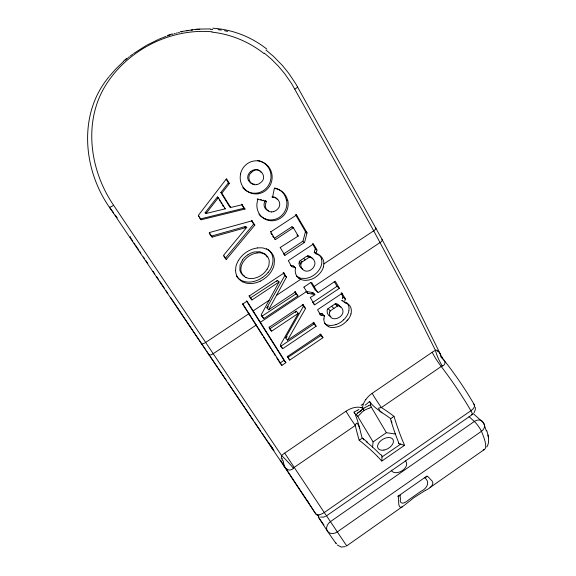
<?xml version="1.0" encoding="UTF-8"?>
<svg xmlns="http://www.w3.org/2000/svg" width="576" height="576" viewBox="0 0 576 576"><rect width="100%" height="100%" fill="white"/><g stroke="black" fill="none" stroke-linecap="round" stroke-linejoin="round"><path stroke-width="0.86" d="M300.809 264.73L300.809 265.025A4.99 4.615 -51.9 0 0 300.816 265.277A7.243 6.696 -52.2 0 0 302.27 268.841M300.823 264.571L301.003 263.426A2.11 1.958 -51.8 0 1 302.026 261.943M372.564 447.084L373.075 441.878L357.804 416.542L359.726 414.583M329.53 312.89C329.098 324.302 347.321 317.038 342.029 308.29A6.386 5.558 -45.1 0 0 338.098 305.762M348.898 310.644L348.955 310.27A10.49 9.187 -46.7 0 0 346.694 302.659M329.558 312.696L329.602 312.487A7.042 6.12 -47 0 1 329.695 312.12L329.962 311.249M299.095 263.297A3.917 3.593 -50.8 0 1 299.117 263.009A9.36 8.554 -51.3 0 1 299.232 262.354L299.347 261.734A1.814 1.663 -50.6 0 1 300.017 260.712L300.326 260.503A32.522 30.29 -53.3 0 0 300.946 260.122L302.17 259.33M324.302 316.411L324.41 315.893L322.308 315.547A22.73 19.699 -41.7 0 0 321.595 315.468L319.363 313.258A22.522 19.728 -43.1 0 1 320.062 313.358L322.164 313.704L321.926 314.813M348.847 310.896L348.574 312.062A13.896 12.154 -46.6 0 1 347.249 315.259L345.773 317.47A16.726 14.623 -46.7 0 1 344.966 318.442L343.67 319.788M323.971 318.881A13.687 11.815 -47.4 0 1 324.158 317.081L324.281 316.49M314.849 250.286L314.366 252.13A1.166 1.073 -52.8 0 1 314.244 252.382L316.008 253.836A1.21 1.123 -54.1 0 0 316.152 253.534L316.62 251.676M315.216 248.839L316.98 250.222L316.67 251.467M304.682 242.021L306.936 233.143L305.374 232.013A0.907 0.842 -55.7 0 0 305.309 231.365L295.978 215.431M315.108 249.264L314.95 249.876M305.374 232.013L303.07 240.862M342.929 296.726A0.814 0.713 -48.6 0 1 342.914 297.014L342.439 298.742M323.374 266.818L323.561 266.033A11.347 10.555 -52 0 0 323.611 265.802L323.698 265.32A11.765 10.958 -51.8 0 0 323.849 263.93L373.709 230.81L291.722 83.743L284.486 73.433L278.352 66.154L271.613 59.342L264.283 53.086M381.996 456.955L400.766 444.067A4.003 2.462 -29.3 0 1 398.938 443.462M350.928 313.934L351.295 312.106A10.411 9.022 -45.4 0 0 346.572 303.12M344.722 301.14L345.29 299.102L342.914 297.014M425.642 490.255C429.862 488.556 436.327 483.674 430.567 479.47C426.816 475.423 428.162 476.107 424.8 477.792M271.541 212.004A6.934 6.61 -60.9 0 1 266.292 201.773A1.613 1.541 -61.5 0 0 266.479 201.492L265.464 200.758M250.308 298.015L277.474 280.368L279.101 281.966L261.259 314.676L263.758 318.636L297.907 295.891L295.25 291.665M283.694 272.714L286.474 277.078L268.618 309.78L266.854 307.793L284.81 275.508L283.147 272.758M276.725 281.722L277.474 280.368M269.719 328.867L296.201 311.184L298.296 313.358L280.339 345.017L282.658 348.718L316.138 326.254L313.632 322.229M302.926 304.366L305.532 308.52L287.561 340.178L285.53 337.824L303.401 306.374L302.249 304.459M295.459 312.502L296.201 311.184M238.45 260.316L236.635 264.11A18.382 17.338 -46.1 0 0 235.886 266.846L235.577 270.504M267.134 269.237L268.423 266.616A13.356 12.6 -47 0 0 268.992 264.715L269.258 261.446A9.871 9.31 -47.3 0 0 264.859 254.225L261.871 253.087A13.414 12.643 -46.8 0 0 259.236 252.778L257.076 252.9M474.084 412.697L475.272 409.831L475.337 407.282M486.77 447.041C490.054 442.008 488.34 435.629 486.67 430.337M242.51 259.855L240.077 264.859L239.882 270.166A9.576 8.993 -45.7 0 0 242.935 275.04L244.411 275.976M365.89 399.391L364.637 401.35A17.647 13.198 -41.8 0 0 362.534 407.333A7.776 1.022 58.5 0 1 363.06 408.65L362.65 408.931A7.776 0.367 52.9 0 0 361.829 407.801L360.95 407.556M241.675 204.185L245.023 209.03L201.161 219.766L198.367 215.366L226.411 178.841M242.352 204.66L230.652 207.504L229.637 206.748L220.846 192.542L228.377 182.858L226.159 179.244M206.035 213.502L218.369 197.647L217.404 196.963L205.128 212.724L206.035 213.502L225.295 208.814L218.369 197.647M230.652 207.504L221.825 193.205L229.406 183.463L226.663 178.985M109.102 76.658C77.278 114.53 83.16 171.634 111.175 209.758L284.076 466.2A70.668 0.734 56.4 0 0 315.641 513.698A7.841 6.242 -36.5 0 0 319.226 515.952M268.15 272.354C273.672 266.335 275.429 255.254 268.308 249.732M109.591 76.039L115.855 68.897L123.516 61.546M251.618 220.334L254.822 225.086L226.31 259.445L223.632 255.218L246.737 227.362L245.606 226.433L211.198 236.153L210.521 235.087M347.746 319.882L347.004 320.731M244.649 227.592L245.606 226.433M225.295 258.372L253.649 224.158L251.374 220.428M346.982 320.76L345.751 322.013A18.202 15.638 -45.8 0 1 338.076 326.714L333.806 327.528A12.398 10.678 -46.1 0 1 328.558 326.686M360.036 414.252L361.181 413.05A27.504 22.378 -42.3 0 1 362.254 411.991L363.859 410.645A7.812 0.706 55.6 0 1 363.758 410.479L363.218 409.536M251.194 172.699C246.06 176.746 250.142 186.242 256.68 184.594M357.761 413.143L361.793 409.601A35.885 35.59 27.8 0 1 362.635 408.989L362.621 408.953M251.316 172.591C258.624 164.606 268.474 176.882 260.863 182.477A9.043 8.705 -68.6 0 1 257.263 184.464L256.882 184.55M357.559 413.323L356.119 414.634A6.595 2.21 73 0 1 354.046 412.106L357.271 410.35M250.567 171.698L250.178 172.044A9.569 9.238 -70 0 0 249.646 172.57A6.898 6.66 -70.5 0 0 248.494 180.655M405.216 504.59L414.187 497.455L425.39 490.399M366.646 403.934L369.576 401.544M404.69 505.037L346.687 545.897M123.545 61.063L126.785 58.32M366.206 404.309L365.126 405.209M125.129 60.149L127.598 58.111M392.479 417.348L390.427 419.126L391.954 422.546M128.434 57.442L129.276 56.779M130.126 56.124L132.703 54.194M409.097 499.586L420.473 491.638M408.6 499.954C406.318 501.768 401.263 505.822 400.068 500.724M312.588 243.972L313.013 244.289L288.302 260.647L291.622 266.522M133.574 53.561L146.326 45.461M392.659 417.226L393.962 416.318M427.039 475.985L398.016 496.26C399.499 498.924 397.058 509.357 402.206 507.031M430.078 487.512L484.315 449.525M330.019 311.126A0.929 0.814 -46.4 0 1 330.343 310.81L333.238 308.858M377.597 456.538A75.895 31.558 37.8 0 0 359.179 440.273A82.174 24.509 72.8 0 1 355.298 425.47A20.095 1.512 55.7 0 1 345.982 411.206L284.695 453.11L326.491 515.851L472.212 414.619M359.201 440.251L361.534 438.667M373.075 441.878L386.388 432.691L395.59 434.045M345.06 298.253L342.029 293.371L317.909 309.492A1.656 1.469 -46 0 0 317.671 309.665L317.599 309.83A1.332 1.181 -46.5 0 0 317.714 310.068L320.566 314.914A1.728 1.519 -45.8 0 0 321.394 315.432L321.602 315.454M355.298 425.47L294.214 467.395A3.499 3.406 -49.9 0 0 293.386 468.187A3.917 2.758 -57.8 0 1 292.126 469.332L290.167 470.052A9.706 6.401 -50.8 0 1 287.41 469.397L285.732 468.238A25.488 16.848 -43.1 0 1 284.033 466.25M365.911 399.398A19.339 14.515 -41.5 0 1 372.197 393.314L432.187 352.253A21.715 16.15 -45.5 0 1 435.449 350.338L404.69 288.742L373.709 230.81M332.474 305.676L335.095 303.926A1.022 0.9 -47.5 0 1 335.743 303.746L337.169 304.013A5.53 4.853 -46.8 0 1 338.386 304.654L339.077 305.302A7.956 6.991 -46.2 0 1 339.984 306.727M420.912 491.335C426.449 488.952 430.855 482.278 424.685 477.72M332.042 305.971L331.164 306.562M306.209 259.214C311.119 257.069 306.914 254.858 304.258 257.933M333.684 308.563L337.421 306.058A1.03 0.9 -47.2 0 1 338.076 305.878L335.743 303.746M287.258 356.191L287.503 356.486L320.796 334.102L322.949 337.738L289.742 360.086L288.31 358.344M276.797 357.934L280.022 363.031L284.004 360.353L285.883 362.686L281.887 365.378L280.836 364.054M287.698 357.545L320.854 335.563L322.949 337.738M302.573 259.056L303.811 258.235M304.286 260.496L305.755 259.517M285.53 337.824L287.172 336.722M287.561 340.178L313.913 322.51M280.678 346.334L313.963 324.014L316.138 326.254M304.085 260.633L302.652 261.569A32.537 30.535 -54.8 0 1 302.033 261.95L300.326 260.503M311.774 293.436L312.934 292.666L315.094 294.682L310.162 297.533M313.675 303.926L314.64 304.855L339.365 288.331L335.268 281.218L318.377 292.493L318.103 292.241M268.985 327.024L269.222 327.305L303.192 304.632M312.444 302.731L337.025 286.308L339.365 288.331M271.044 330.437L271.649 331.157L298.296 313.358M262.296 277.632L263.498 276.782A25.171 23.659 -46 0 0 268.164 272.362M242.69 303.739L249.034 313.618L205.582 342.482A4.277 1.526 -33.7 0 1 201.19 343.548M253.181 310.867L269.093 300.298M276.458 295.402L300.694 279.31L300.154 279.043M266.854 307.793L268.524 306.684M268.618 309.78L295.488 291.902M297.907 295.891L295.92 293.94L261.821 316.296M256.298 325.001L213.134 353.75A4.248 1.656 -33.9 0 1 208.699 354.701M260.417 322.258L306.626 291.47M314.086 286.502L380.146 242.496A4.169 1.591 -28.8 0 0 381.989 239.314L295.834 83.909L288.677 73.224L282.586 65.671L273.514 56.376L266.011 50.083M247.954 254.736L248.94 254.124A18.828 17.669 -45.8 0 1 254.534 251.935L259.949 251.777L264.679 253.829A9.562 8.978 -46.1 0 1 267.134 257.054M249.12 295.603L249.394 295.913L283.997 273.002M242.863 303.955L247.032 301.19L285.883 362.686M251.395 299.318L251.95 299.959L279.101 281.966M283.421 254.088L302.724 241.351A0.835 0.77 -54.1 0 0 302.947 241.128M285.235 255.175L304.322 242.575A0.842 0.785 -55.1 0 0 304.524 242.366M330.718 306.857L328.054 308.642L330.336 310.81M275.177 237.751L291.938 226.735L293.371 227.772L298.246 236.023L280.094 247.579M274.478 238.831L275.407 239.587L293.371 227.772M270.439 231.631L270.763 231.883L296.568 214.956L306.85 232.502L305.294 231.372M363.946 408.125L368.676 405.662M313.106 244.231L313.128 244.224A0.929 0.857 -54.2 0 0 313.322 244.094L313.106 243.929M146.959 45.115L157.961 39.65M358.956 409.435L357.523 410.22M368.921 405.547L370.649 404.676A6.588 3.233 36.9 0 0 369.562 401.486M268.243 249.955A14.191 13.378 -47.3 0 1 273.305 255.578A14.4 13.579 -47.3 0 1 274.428 260.086L274.133 264.607A18.482 17.446 -47.1 0 1 273.024 268.178L271.67 270.864A23.926 22.622 -46.9 0 1 266.717 276.826L266.594 276.934A27.684 26.201 -46.9 0 1 260.23 281.138L260.237 281.146M260.165 281.182L260.042 281.239A23.911 22.601 -46.6 0 1 252.706 283.414L248.789 283.5A18.418 17.388 -46.1 0 1 246.132 283.097L242.777 281.902M158.623 39.362L161.957 37.966M369.194 408.168L370.555 407.599A41.89 35.158 -44 0 0 371.376 407.239L386.388 432.691M368.921 408.276L366.595 409.241A17.813 14.558 -42 0 0 363.845 410.623M325.505 516.456L323.402 517.126L320.58 517.068M162.634 37.699L166.003 36.41M167.026 36.043L170.1 34.992M167.839 35.33L171.943 33.984M345.42 546.61L341.15 547.056L337.255 544.932M172.166 34.337L173.203 34.027M379.634 410.407L378.605 408.341A0.814 0.77 25.2 0 1 378.734 408.031L381.413 407.549L441.223 366.494A3.42 3.312 -74.3 0 1 442.224 366.034C444.586 365.609 445.752 362.772 444.456 360.756M335.916 324.547L334.26 324.994A19.757 17.294 -46.9 0 1 332.755 325.26L332.647 325.282A12.6 11.016 -46.5 0 1 325.289 324M442.224 366.034L442.289 366.012A19.829 6.005 62.7 0 1 435.449 350.338M174.24 33.718L175.284 33.422M246.737 227.362L212.148 237.096L211.673 236.628M209.232 232.603L252.194 220.781M176.328 33.134L177.372 32.861M178.423 32.594L179.474 32.335M229.637 206.748L230.364 206.568M199.584 217.865L200.282 218.952L243.929 208.246L245.023 209.03M205.128 212.724L206.338 212.429M181.231 31.932L182.635 31.615M180.281 31.716L197.381 29.081L210.406 28.937M186.89 30.802L188.316 30.564M191.167 30.146L192.6 29.966M272.491 197.626L274.334 188.417M257.342 247.903L261.49 247.817A18.338 17.287 -46.9 0 1 264.146 248.263L268.25 249.941M195.466 29.657L199.786 29.34M254.333 184.097L253.202 184.025M272.023 196.841L273.708 196.978A6.048 5.767 -61 0 1 275.278 197.582L275.767 197.899A7.38 7.042 -60.2 0 1 276.912 198.972M210.607 29.333L212.774 29.477M212.033 31.795C170.05 28.022 126.936 50.306 105.084 86.213C82.944 122.983 90.173 170.993 113.623 205.294L281.578 455.566A20.21 2.527 48.7 0 1 293.386 468.187M307.21 255.989A0.979 0.9 -51.8 0 1 307.858 255.823L309.298 256.126A5.695 5.22 -50.8 0 1 310.55 256.788L311.278 257.443M291.19 266.054L292.01 266.789L294.934 267.386A2.635 2.448 -50.2 0 1 295.25 267.451L295.481 267.718A2.65 2.462 -50.4 0 1 295.43 268.164L295.2 268.078M218.023 29.635L221.27 30.118M294.84 267.372L293.162 265.889L290.542 265.363M293.162 265.889L294.566 267.516M305.957 291.391L312.48 292.543L314.633 294.559L307.814 293.278M256.968 169.646L258.358 170.006A6.048 5.832 -70.1 0 1 260.1 171.079L261.432 172.742M224.51 30.715L227.736 31.414M266.515 201.427L257.17 199.094M263.124 200.182L263.671 200.304M257.674 198.965L258.221 199.087M260.395 199.57L261.482 199.814M341.971 300.463L342.677 300.643A11.074 9.691 -46.6 0 1 342.965 300.73M345.017 302.746L341.863 300.442M252.526 183.888L250.373 182.822L248.537 180.626M314.935 252.684L314.222 252.425M316.008 253.836L318.571 254.815M346.5 303.242L345.492 302.717M265.349 219.002L261.223 216.619M245.959 277.488L248.393 278.316A13.356 12.607 -46.2 0 0 250.315 278.582L253.174 278.46A19.246 18.194 -46.8 0 0 267.091 269.215M328.572 326.65L327.262 325.879A10.325 8.921 -47.5 0 1 323.813 318.902M318.73 254.887L319.399 255.262A10.649 9.828 -52.4 0 1 323.892 263.93M299.995 278.964L298.591 278.035M437.213 350.935L438.502 351.835M266.558 248.558L266.918 248.774M228.377 182.858L229.406 183.463M272.131 197.302C278.266 196.495 282.398 204.588 277.762 208.958A8.914 8.496 -61.1 0 1 273.341 211.651M266.306 201.78L265.111 201.017L264.226 203.198A6.343 6.048 -61.1 0 0 264.132 205.538A6.97 6.646 -61.3 0 0 266.22 209.527L268.15 210.679A6.898 6.574 -60.9 0 0 268.69 210.845M295.949 214.546L296.568 214.956M295.79 214.646L296.762 215.294M220.846 192.542L221.825 193.205M325.361 323.885L324.619 323.345M390.694 418.615A78.552 35.906 36.3 0 0 382.262 412.855L376.517 408.571A22.716 11.376 36.2 0 1 371.506 403.956L370.843 403.15M296.928 235.03L297.302 235.31M297.497 235.454L298.246 236.023M313.358 243.929L316.951 249.79M302.724 241.351L304.322 242.575M224.359 208.094L225.295 208.814M329.263 315.634L330.041 316.174A5.897 5.17 -47 0 0 330.883 316.548M253.649 224.158L254.822 225.086M314.366 252.13L316.152 253.534M362.693 438.343L367.445 442.123M307.858 255.823L309.607 257.249A0.986 0.914 -53 0 0 309.269 257.27M296.532 276.17L300.816 278.28L305.719 278.417A19.8 18.108 -50.9 0 0 307.138 278.158L308.923 277.661A18.173 16.596 -50.5 0 0 312.3 276.156C318.082 272.851 323.086 266.184 321.595 259.222M303.581 258.386L305.302 259.819M299.297 261.965L301.003 263.426M284.263 254.815L284.926 255.377L280.361 247.81M341.669 292.932L342.41 293.58M341.251 292.954L341.849 293.472M344.75 302.054L345.341 302.587M473.069 413.46L483.278 422.554A69.401 12.146 54.6 0 1 486.274 430.942M311.854 282.737L317.534 292.32M469.008 416.642L474.343 421.466A7.754 1.346 54.1 0 1 481.442 431.309A76.745 12.881 54.7 0 1 483.17 449.856M310.99 282.37L303.919 287.107M335.095 303.926L337.421 306.058M316.195 290.484L317.693 291.859M200.714 219.362L201.161 219.766M331.603 306.266L333.907 308.412M303.898 287.194L307.627 293.126M284.81 275.508L286.474 277.078M306.727 292.126L308.03 293.357M322.164 313.704L324.41 315.893M319.428 313.697L320.407 314.662M303.401 306.374L305.532 308.52M377.582 456.545L381.809 461.059L404.532 445.313L402.127 439.56A75.305 19.894 72.2 0 1 393.984 416.311A82.188 36.662 37.1 0 0 381.413 407.549A20.03 2.182 55.4 0 1 372.175 393.286M225.497 258.581L226.31 259.445M250.466 298.26L251.302 299.218M262.418 317.059L263.758 318.636M269.842 329.004L270.922 330.293M370.706 402.984L369.684 401.681M280.8 346.486L281.29 347.076M281.419 347.227L281.786 347.674M281.909 347.825L282.658 348.718M302.249 268.862C307.505 275.566 318.406 266.191 313.862 259.978A6.631 6.134 -52.1 0 0 309.636 257.112M280.253 363.319L280.598 363.758M439.69 353.11L440.568 354.391M113.609 212.846L109.418 207.144A4.565 0.713 -32.7 0 0 113.623 205.294M115.178 214.992L117.274 217.843M262.022 433.13L265.644 438.487M266.047 439.078L266.846 440.251M267.242 440.842L268.034 442.015M268.43 442.598L271.044 446.458M271.26 446.774L272.117 448.042L271.26 446.508M272.326 448.351L273.391 449.928M273.607 450.238L273.816 450.554A70.668 0.734 56.4 0 1 271.253 446.616M226.087 379.98L219.521 370.26M228.103 382.968L228.902 384.163M229.306 384.754L244.476 407.21M244.858 407.765L247.86 412.207M248.357 412.942L253.354 420.329M254.614 422.186L255.859 424.037M256.277 424.649L260.798 431.33M200.686 342.302L202.45 344.916M202.889 345.564L205.942 350.1M206.806 351.389L209.398 355.226M210.247 356.501L214.502 362.808M214.92 363.434L217.858 367.79M218.275 368.41L219.11 369.641M153.043 271.332L154.778 273.931M156.521 276.523L158.249 279.108M143.417 256.961L144.295 258.271M146.052 260.892L147.802 263.513M130.176 237.168L131.501 239.155M131.947 239.818L132.833 241.142M134.158 243.122L135.043 244.447M135.929 245.765L137.254 247.745M137.693 248.407L138.571 249.725M139.457 251.042L140.774 253.015M326.462 515.693L346.68 545.875L346.486 545.558M236.369 275.918C239.94 281.664 247.68 283.126 253.843 281.455A25.006 23.486 -45.9 0 0 262.058 277.769M273.47 450.022L273.787 450.497L272.491 448.517M273.168 449.546L272.563 448.61M308.138 502.027L315.641 513.698A7.841 3.924 -35.2 0 0 324.259 512.532L470.887 410.731A7.704 3.78 -28.5 0 0 473.832 403.963A69.401 12.146 54.6 0 0 442.174 357.84L410.652 293.825L381.989 239.314M249.034 313.618L281.887 365.378M198.374 215.95L198.893 216.77M209.326 233.208L209.837 234.014M210.01 234.281L210.348 234.814M242.705 304.236L246.47 310.154M246.888 310.81L253.498 321.206M253.908 321.847L256.356 325.706M256.759 326.34L258.386 328.896M258.79 329.537L262.649 335.621M263.614 337.133L265.522 340.15M209.405 232.776L212.148 237.096M249.394 295.913L251.95 299.959M223.74 255.946L224.237 256.73M224.402 256.99L225.23 258.3M246.427 300.83L284.004 360.353M266.004 340.898L268.373 344.642M268.848 345.391L270.734 348.365M271.67 349.848L273.082 352.066M274.01 353.534L275.407 355.745M249.062 296.028L249.998 297.518M269.222 327.305L271.649 331.157M261.209 315.331L261.67 316.051M269.273 328.154L269.568 328.63M272.268 448.142L271.411 446.767M287.503 356.486L289.742 360.086M217.404 196.963L218.268 198.353M219.139 199.742L220.003 201.132M220.86 202.522L221.724 203.904M222.581 205.286L223.438 206.669M241.61 204.444L243.929 208.246M271.13 446.321L270.59 445.421M270.763 231.883L275.407 239.587M270.907 233.258L271.195 233.734M271.483 234.209L271.771 234.691M272.628 236.117L272.916 236.592M294.602 291.744L295.92 293.94M273.197 237.067L273.485 237.542M313.121 322.61L313.963 324.014M310.428 297.792L314.64 304.855M320.033 334.188L320.854 335.563M291.938 226.735L292.543 227.758M315.454 290.477L310.781 282.535M270.662 445.5L270.958 446.004M312.631 244.001L315.187 248.429M269.568 443.671L269.813 444.11M334.253 281.491L337.025 286.308M341.194 293.551L342.734 296.258M363.132 409.37L363.017 409.154A7.855 0.713 55.6 0 1 362.88 408.895M354.053 412.092L354.816 413.64M362.801 408.744L362.347 407.894A7.776 0.698 55.7 0 0 362.232 407.686M355.32 414.756L355.421 414.986A22.817 7.819 73.4 0 1 357.754 421.438L359.683 428.278M441.72 356.674L442.166 357.826M487.98 435.046L488.462 437.717M400.082 495.554L400.529 500.126M281.246 458.95L281.578 455.566A22.176 16.668 -35.3 0 1 284.695 453.118M400.061 495.101A5.227 2.477 34.8 0 1 397.922 496.102M335.945 542.916A70.668 0.734 56.4 0 1 327.442 531.151L319.183 518.321A7.567 6.422 -38.1 0 1 318.276 515.563M269.813 444.398A70.668 0.734 56.4 0 1 268.891 442.98M323.705 524.513A48.456 0.504 56.4 0 1 319.183 518.321A7.56 6.005 -36.5 0 1 318.341 515.729M308.599 502.322A7.668 6.163 -36.3 0 1 307.67 501.3A48.456 0.504 56.4 0 1 280.49 460.21M318.233 515.815A7.128 5.666 -36.5 0 1 317.822 515.066M405.23 460.922A8.532 5.443 -30.6 0 1 402.206 470.671A8.532 5.443 -30.6 0 1 391.27 470.153M361.548 410.681A29.628 8.762 -33.8 0 1 357.71 412.747M362.729 404.05A29.642 3.643 -38.6 0 1 361.145 405.324M363.038 408.622A36.05 35.222 29.5 0 1 363.924 408.089M346.025 411.278A18.454 13.846 -39.2 0 1 361.001 407.455M355.334 425.484A7.416 6.343 83.3 0 1 355.687 424.354L356.465 423.259A0.878 0.77 78.3 0 1 356.94 423.209L358.186 424.541L359.705 428.35A78.502 24.358 73.5 0 0 362.189 438.242M432.187 352.253A19.879 3.694 54.8 0 0 441.223 366.494A76.745 12.881 54.7 0 1 470.887 410.731A7.819 1.39 54.2 0 1 471.463 414.475M381.895 412.812A24.026 23.292 19.6 0 1 379.454 410.566M371.311 407.045A6.826 3.312 36.8 0 1 370.836 405.965M370.75 405.842A6.703 3.312 36 0 1 370.634 404.806M391.09 421.042A70.582 20.03 73 0 0 398.441 442.051A4.442 2.75 -29.8 0 0 398.542 442.807M356.767 415.087A6.833 2.318 73.7 0 1 357.818 416.47M440.1 354.773A53.777 29.599 -45 0 1 441.007 357.185M438.674 351.706A28.267 15.847 -32.7 0 1 439.704 353.095M435.802 350.035A8.035 4.169 -19.8 0 1 437.429 350.82M441.806 358.063A23.141 14.256 -12.5 0 1 444.319 360.814M282.384 460.75A27.792 14.213 -49.5 0 1 282.226 458.33M284.422 465.934A52.769 28.994 -41 0 1 283.248 460.742M381.902 457.157A5.918 1.656 -86.9 0 1 381.744 460.958M404.654 445.421A5.897 0.994 19 0 1 400.615 444.089M307.67 501.3A7.668 3.233 -35 0 1 307.483 500.839M473.832 403.963A7.668 6.055 -47.1 0 1 474.444 406.26M297.446 86.674A4.471 0.677 -30.8 0 1 294.934 89.114M356.292 414.756A6.718 2.268 73.4 0 1 356.659 415.051M362.182 438.034A4.594 1.541 73.8 0 1 363.816 439.92M366.127 441.619A71.071 30.816 36.9 0 1 380.333 454.579A4.442 2.765 -31.6 0 1 381.391 455.004A4.248 2.635 -31.3 0 1 381.679 455.278M381.744 455.371A3.938 2.448 -31.4 0 1 382.032 456.847M398.916 443.434A4.284 2.65 -29.7 0 1 398.563 442.879M130.255 237.11A25.891 0.41 -33 0 1 130.558 236.858M375.624 227.729A4.198 1.454 -29.4 0 1 373.702 230.803M212.018 32.141A96.84 90.526 35.7 0 1 263.938 53.518M212.818 28.21A97.272 94.205 54.6 0 1 266.789 49.061M257.35 160.466A16.51 15.962 -71.6 0 1 269.014 184.486A16.51 15.962 -71.6 0 1 242.791 187.682M250.603 171.742A8.525 8.23 -69.8 0 1 256.982 169.538M260.006 161.215A16.61 15.984 -68.1 0 0 258.408 160.913A16.373 15.761 -68.4 0 0 241.013 172.159A16.596 15.97 -68.3 0 0 240.566 173.772M259.985 161.294A16.805 16.171 -68 0 1 269.885 185.724A16.229 15.61 -67.9 0 1 269.244 186.739A16.416 15.79 -67.9 0 1 258.53 193.723M258.538 193.73A16.207 15.588 -67.9 0 1 257.328 193.896A16.819 16.178 -68.1 0 1 240.631 173.786M200.7 342.324A388.8 3.254 56.3 0 1 170.453 297.302M167.854 293.429A388.8 3.254 56.3 0 1 166.118 290.837M164.376 288.245A388.8 3.254 56.3 0 1 159.566 281.066M274.536 187.942A16.294 15.559 -61 0 1 286.416 200.167M286.574 200.131A16.2 15.458 -59.7 0 1 279.266 217.397A16.135 15.343 -60 0 1 265.37 218.938M261.266 216.562A16.445 15.653 -62.1 0 1 258.876 214.114M265.27 200.743A1.462 1.397 -61.8 0 1 265.111 201.017M277.258 199.404A6.646 6.329 -60.7 0 1 277.43 199.656M274.579 188.474A16.294 15.545 -61 0 1 287.539 200.254M287.698 200.21A17.122 16.33 -60.2 0 1 288.065 202.14L288.137 202.831A16.272 15.516 -60.4 0 1 270.274 220.702A16.272 15.516 -60.4 0 1 257.911 199.526M273.247 211.687A7.949 7.574 -60.9 0 1 271.548 211.903M306.864 232.488A0.914 0.857 -56.7 0 1 306.95 233.143M242.496 259.848A18.713 17.575 -45.9 0 1 247.86 254.808M242.77 281.923A14.35 13.543 -45.5 0 1 235.548 270.504M238.514 260.352A25.265 23.774 -46.3 0 1 257.35 247.975M257.083 252.95A19.138 18.014 -46.2 0 0 243.036 262.195L241.697 264.823A13.363 12.6 -46.1 0 0 241.135 266.738L240.862 269.374A9.936 9.374 -45.7 0 0 245.952 277.517M317.369 253.714A10.483 9.583 -50.6 0 1 321.638 259.207M302.753 269.006A6.84 6.271 -51.1 0 1 299.081 263.297M311.386 257.342A7.265 6.646 -50.7 0 1 312.437 258.898M298.541 278.1A10.649 9.842 -51.3 0 1 295.481 268.279M323.474 266.846A15.768 14.688 -51.9 0 1 319.738 273.485L317.714 275.486A18.799 17.41 -52.3 0 1 309.168 279.936L306.634 280.289A13.586 12.607 -52.7 0 1 300.708 279.353M343.663 319.788A18.331 16.027 -46.7 0 1 335.93 324.598M327.701 309.031A0.835 0.742 -46.7 0 1 328.061 308.657M329.17 315.749A7.092 6.221 -47.2 0 1 327.37 309.37M340.286 307.123A6.768 5.926 -46.8 0 1 340.351 307.318M345.312 298.829A0.77 0.67 -48.3 0 1 345.283 299.102M345.01 302.753A11.628 10.073 -45.2 0 1 345.787 302.983M351.007 313.942A14.738 12.751 -45.4 0 1 347.782 319.91M474.343 421.466L330.394 521.647A7.733 6.084 -36.7 0 0 327.442 531.151A7.733 6.192 -37.4 0 0 337.226 531.929L481.442 431.309A7.625 5.962 -19.7 0 0 483.278 422.554A7.567 5.897 -46.6 0 0 474.343 421.466M383.954 450.072A8.669 5.314 -30.6 0 0 393.012 439.553A8.669 5.314 -30.6 0 0 379.534 441.994A8.669 5.314 -30.6 0 0 383.954 450.072"/></g></svg>
